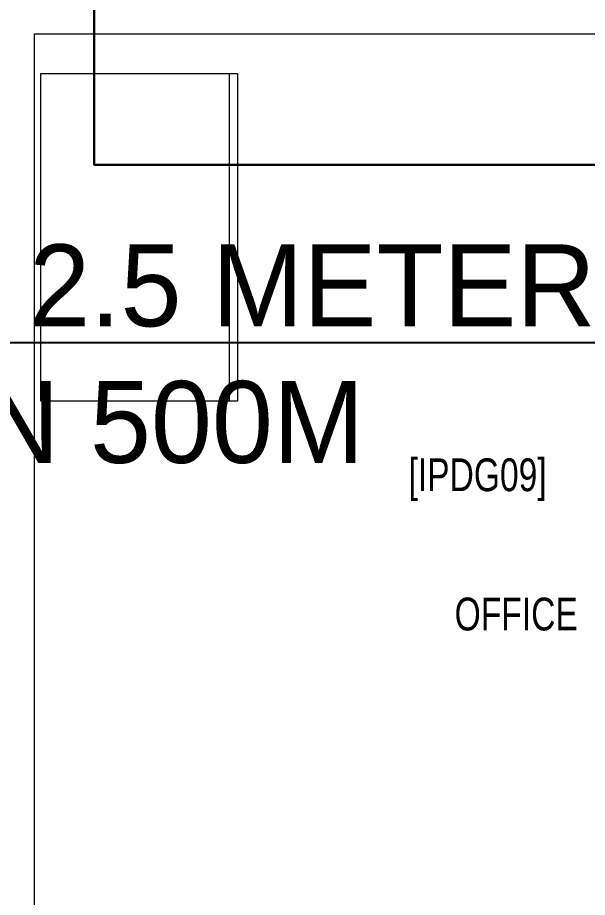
# Model space of a CAD drawing. Header units: metres. Extents: x 75097 to 220695, y -1557923 to -1361206.
# Drawn here: x 191938 to 193676, y -1461522 to -1458838 of the extents above; entities that cross this region are included whole.
import ezdxf
from ezdxf import colors
from ezdxf.entities.mleader import LeaderData, LeaderLine
from ezdxf.math import Vec2, Vec3

# ---------------------------------------------------------------- set-up
doc = ezdxf.new("R2010")
doc.units = ezdxf.units.M
doc.layers.get('0').update_dxf_attribs({"lineweight": 0})
for name, color, linetype, lineweight in [('A-100 - Copy$0$72_EGR_BASE_TEXT', 8, 'Continuous', 0), ('A-100 - Copy$0$Medical Equipment and Furniture', 8, 'Continuous', 0), ('A-100 - Copy$0$Medical Equipment and Furniture1', 8, 'Continuous', 5), ('A-100 - Copy$0$Walls', 8, 'Continuous', 0), ('E-LG', 245, 'Continuous', 30)]:
    doc.layers.add(name, color=color, linetype=linetype, lineweight=lineweight)
doc.layers.add('E-POWR', color=7, linetype='Continuous', lineweight=9, true_color=0x4e7e3e)
doc.styles.add('A-100 - Copy$0$X3G_ENTITY_2587EA', font='swisscl.ttf', dxfattribs={"height": 200})
doc.styles.get("Standard").update_dxf_attribs({"font": 'GOTHIC.TTF'})

# ---------------------------------------------------------------- blocks, each defined once
blk = doc.blocks.new('A-100 - Copy$0$CUPBOARD - GLASS TOP - LOCKABLE - 200x100x60')
at = {"layer": 'A-100 - Copy$0$Medical Equipment and Furniture1'}
blk.add_line((283.1819, -205.0074, 0), (284.1819, -205.0074, 0), dxfattribs=at)
at = {"layer": 'A-100 - Copy$0$Medical Equipment and Furniture1', "elevation": 0}
blk.add_lwpolyline([(284.1819, -204.4324), (283.1819, -204.4324), (283.1819, -205.0324), (284.1819, -205.0324)], close=True, dxfattribs=at)
blk = doc.blocks.new('A-100 - Copy')
at = {"layer": 'A-100 - Copy$0$Walls'}
for q in [(195238.3, -1458887.7, 0), (191988.3, -1462356, 0)]:
    blk.add_line((191988.3, -1458887.7, 0), q, dxfattribs=at)
at = {"layer": 'A-100 - Copy$0$Medical Equipment and Furniture', "xscale": -1000.000000000003, "yscale": 1000.000000000003, "zscale": 1000, "rotation": 90}
blk.add_blockref('A-100 - Copy$0$CUPBOARD - GLASS TOP - LOCKABLE - 200x100x60', (-12423.7, -1175826.3, 0), dxfattribs=at)
at = {"layer": 'A-100 - Copy$0$72_EGR_BASE_TEXT', "char_height": 100, "attachment_point": 2, "style": 'A-100 - Copy$0$X3G_ENTITY_2587EA'}
for s, insert in [('[IPDG09]', (193341.1, -1460182.7)), ('OFFICE', (193458.9, -1460607.6))]:
    blk.add_mtext(s, dxfattribs=dict(at, insert=insert))

msp = doc.modelspace()

# ---------------------------------------------------------------- linework, layer by layer
at = {"layer": 'E-LG', "color": 1, "elevation": 0}
msp.add_lwpolyline([(192171.7, -1455445.9), (192171.7, -1459286.7), (194877.9, -1459286.7), (195054.8, -1459441.7), (194872, -1459542.4), (194872, -1468564.9), (190871.8, -1468564.9), (190781.3, -1468709.6), (190749.3, -1468550.1), (183890.7, -1468550.1), (183890.7, -1464705.6), (183797.6, -1464208.9), (183700.8, -1464453.4), (181239.8, -1464453.4), (181208.8, -1464214.4)], dxfattribs=at)

# ---------------------------------------------------------------- leaders
at = {"layer": 'E-POWR'}
ml = msp.add_multileader_mtext('Standard', dxfattribs=at)
ml.set_content('LENGTH TO BE 2.5 METER\\PAND DEPTH MIN 500M', color=256)
ml.set_leader_properties()
ml.build(insert=Vec2(0, 0))
ml.multileader.update_dxf_attribs({"text_right_attachment_type": 6, "dogleg_length": 200, "arrow_head_size": 200})
ctx = ml.context
ctx.base_point, ctx.char_height, ctx.arrow_head_size, ctx.landing_gap_size, ctx.plane_origin = Vec3(189328.7, -1459658, 0), 250, 200, 100, Vec3(187845.1, -1461622.8, 0)
ctx.right_attachment = 6
notes = []
notes.append((ctx, [(1, (1, 1, 0), (193730.4, -1459829.8, 0), (-1, 0), 200, [(0, [(194413.8, -1461723.2, 0)], 0, [])])]))
ctx.mtext.insert, ctx.mtext.width, ctx.mtext.flow_direction = Vec3(189428.7, -1459529.8, 0), 9228.761, 5
for ctx, leaders in notes:
    for number, flags, end, landing, length, lines in leaders:
        leader = LeaderData()
        leader.index, (leader.has_last_leader_line, leader.has_dogleg_vector, leader.attachment_direction) = number, flags
        leader.last_leader_point, leader.dogleg_vector, leader.dogleg_length = Vec3(end), Vec3(landing), length
        for number, points, colour, breaks in lines:
            line = LeaderLine()
            line.index, line.vertices, line.color, line.breaks = number, Vec3.list(points), colors.encode_raw_color(colour), breaks
            leader.lines.append(line)
        ctx.leaders.append(leader)

# ---------------------------------------------------------------- next in the draw order: block references
msp.add_blockref('A-100 - Copy', (0, 0))

doc.saveas('drawing.dxf')
